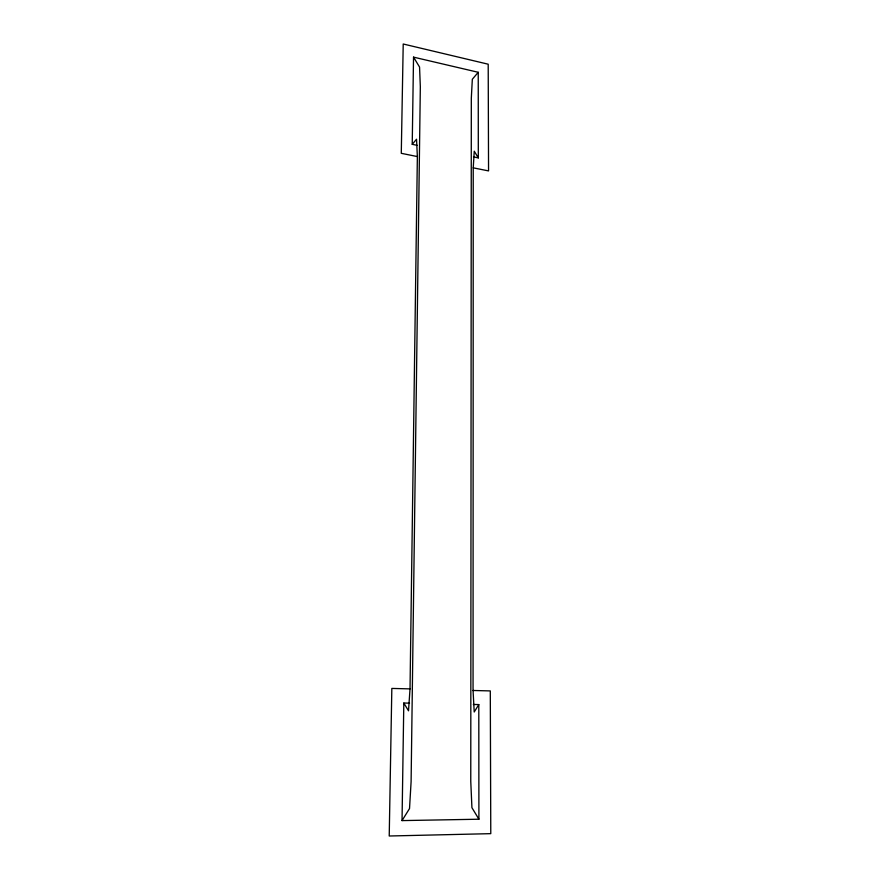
<?xml version="1.0" encoding="UTF-8"?>
<svg xmlns="http://www.w3.org/2000/svg" width="880" height="880" viewBox="0 0 880 880"><rect width="100%" height="100%" fill="white"/><g stroke="black" fill="none" stroke-linecap="round" stroke-linejoin="round"><path stroke-width="1.32" d="M473.341 704.462L478.797 704.572L474.21 711.997L473.055 690.481L473.231 167.838L474.254 151.206L478.313 157.894L473.495 156.904M409.53 703.142L403.81 703.032L408.518 710.809L410.025 688.886L417.362 156.574L416.537 139.238L412.225 144.32L417.252 145.354M478.797 704.572L478.907 819.214L402.039 820.6L403.81 703.032M412.225 144.32L413.534 57.134L478.236 72.292L478.313 157.894M402.039 820.6L409.519 808.566L411.103 781.693L420.332 86.702L419.551 67.045L413.534 57.134M478.236 72.292L472.329 79.266L471.317 98.164L470.767 781.374L471.922 807.675L478.907 819.214M410.025 688.886L391.831 688.424L389.224 836L490.776 833.657L490.292 690.921L473.055 690.481M473.231 167.838L488.554 170.907L488.202 64.207L403.216 44L401.28 153.318L417.362 156.574"/></g></svg>
